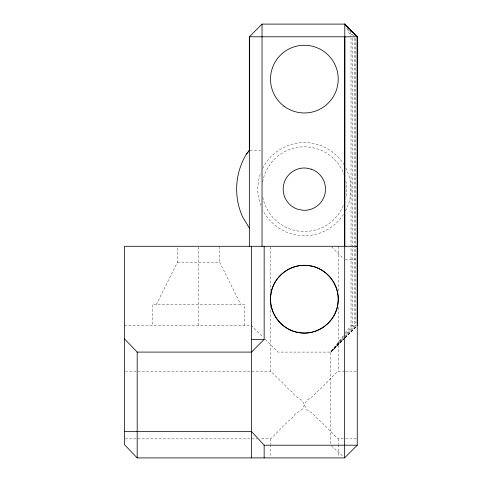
<?xml version="1.0" encoding="UTF-8"?>
<svg xmlns="http://www.w3.org/2000/svg" width="482" height="482" viewBox="0 0 482 482"><rect width="100%" height="100%" fill="white"/><g stroke="black" fill="none" stroke-linecap="round" stroke-linejoin="round"><path stroke-width="0.36" stroke-dasharray="2.41 1.81" d="M345.19 333.285L351.035 325.645L351.035 38.301M352.679 38.301L352.673 325.645L345.07 334.845M354.21 38.301L354.204 325.645L345.245 335.773M345.437 336.442L355.523 325.645L355.523 38.301M156.337 304.485L177.448 262.16L177.448 246.29M330.815 443.699L330.815 352.095L343.395 335.635M265.214 339.4L277.909 352.095L330.815 352.095L344.594 335.418M344.57 338.34L330.815 352.095L343.256 338.027M344.516 338.34L330.815 352.095L343.419 338.599M330.815 352.095L344.461 338.063M344.985 337.521L356.529 325.645M345.04 337.81L357.162 325.645M345.1 337.81L357.264 325.645M344.811 371.14L337.641 371.429L321.289 388.07L316.56 392.041L313.125 396.234L306.564 400.578L302.16 409.417L295.599 413.761L292.164 417.954L287.435 421.925L271.089 438.566L259.967 438.855M250.086 150.378L260.545 150.378M345.317 259.834L355.77 259.834M177.448 262.16L219.672 262.16L240.783 304.485M124.495 325.645L251.459 325.645L263.1 337.279M351.035 325.645L355.523 325.645M125.248 371.14L270.504 371.14L284.229 384.389L287.435 388.07L292.164 392.041L295.599 396.234L302.16 400.578L306.564 409.417L313.125 413.761L316.56 417.954L321.289 421.925L337.641 438.566L344.811 438.855M345.546 371.14L357.264 371.14M125.248 438.855L256.96 438.855M345.546 438.855L357.264 438.855M331.363 445.711L343.467 456.882M331.544 246.814L343.527 258.792M349.733 30.752L353.764 36.192M347.956 29.179L352.288 36.162M346.775 28.107L350.709 36.126M338.219 246.29L338.219 291.743M338.219 307.438L338.219 371.14M338.219 438.855L338.219 443.982M338.219 444.717L338.219 456.436M270.504 247.037L270.504 292.49M270.504 305.937L270.504 371.14M270.504 438.855L270.504 443.982M270.504 444.717L270.504 456.436M244.723 325.645L244.723 304.485L152.39 304.485L152.39 325.645M219.672 246.29L219.672 262.16M198.56 247.037L198.56 325.645M345.805 167.941A46.555 46.555 0 0 1 345.359 211.206M343.461 214.43A46.555 46.555 0 0 1 262.925 210.369M260.798 205.573A46.555 46.555 0 0 1 260.87 172.556M262.678 168.429A46.555 46.555 0 0 1 343.967 164.681M345.895 181.021A42.32 42.32 0 0 1 345.769 197.897M343.347 205.627A42.32 42.32 0 0 1 262.829 197.289M262.672 181.871A42.32 42.32 0 0 1 344.112 174.617"/><path stroke-width="0.72" d="M249.345 228.088L242.597 216.906A67.715 67.715 0 0 1 246.435 154.089L249.339 150.378L249.345 36.795L262.039 24.1L344.811 24.1L357.264 36.795L357.264 445.205L344.57 457.9L137.189 457.9L124.495 444.675L124.495 246.29L357.264 246.29M262.033 24.1L262.033 246.29M357.264 325.645L357.168 36.795L344.811 24.1L344.57 457.9M246.435 154.089L249.345 150.378M264.154 246.29L264.154 339.4L251.459 352.095L137.189 352.095L124.495 338.87M357.264 36.795L249.339 36.795L249.345 246.29M251.459 339.4L264.154 339.4M124.495 431.45L251.459 431.45L264.154 445.205L264.154 457.9M264.154 445.205L357.264 445.205M348.378 27.962L344.811 24.1L345.594 25.371M350.42 30.173L351.944 31.83M353.987 34.035L355.517 35.692M348.07 27.962L344.811 24.1L346.6 26.516M344.811 36.795L344.811 246.29M251.459 246.29L251.459 457.9M137.189 352.095L137.189 457.9M270.794 294.773C268.052 312.667 281.952 330.779 299.943 332.761C317.837 335.502 335.948 321.602 337.93 303.612C340.672 285.718 326.772 267.612 308.781 265.624C290.887 262.883 272.782 276.782 270.794 294.773M311.221 169.14L305.811 168.043A21.16 21.16 0 0 0 297.502 209.176L302.919 210.266A21.16 21.16 0 0 0 311.221 169.14M284.025 106.185A33.861 33.861 0 0 0 337.972 83.199A33.861 33.861 0 0 0 291.092 47.971A33.861 33.861 0 0 0 284.025 106.185M287.435 328.513A33.861 33.861 0 0 0 338.219 299.195A33.861 33.861 0 0 0 287.435 269.872A33.861 33.861 0 0 0 287.435 328.513"/></g></svg>
